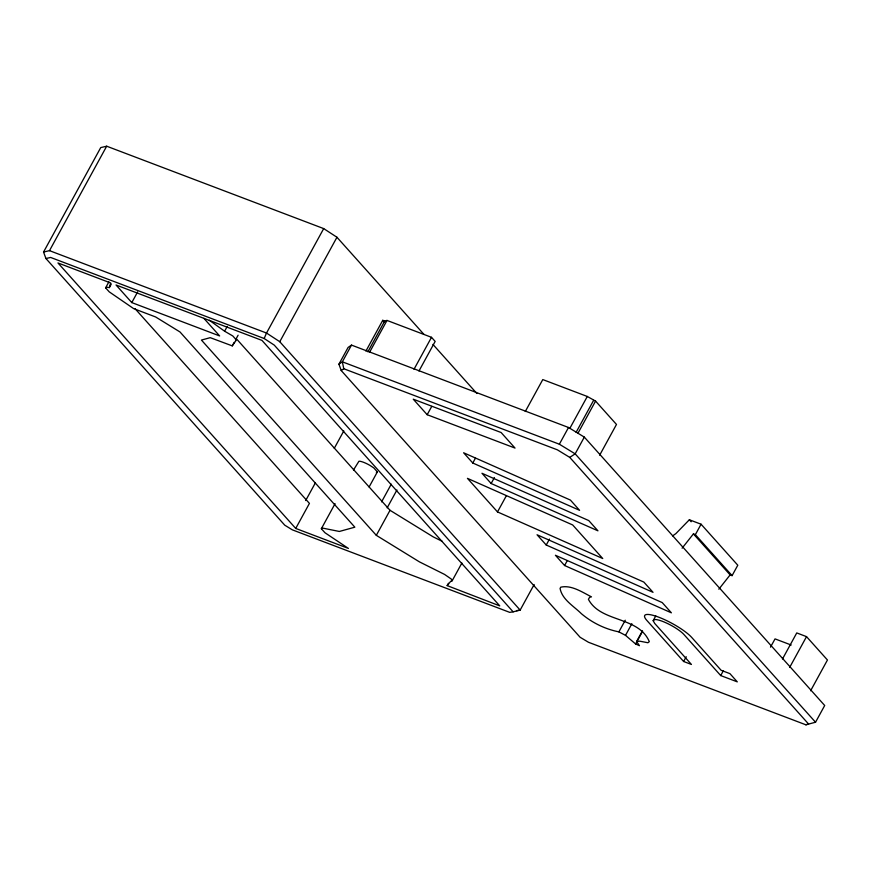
<?xml version="1.0" encoding="UTF-8"?>
<svg xmlns="http://www.w3.org/2000/svg" width="871" height="871" viewBox="0 0 871 871"><rect width="100%" height="100%" fill="white"/><g stroke="black" fill="none" stroke-linecap="round" stroke-linejoin="round"><path stroke-width="1.31" d="M321.355 528.719L322.368 528.044L339.352 531.462L354.845 527.184L180.003 331.971L155.604 316.957L133.644 308.617L109.213 291.839L105.62 287.833L106.632 287.158L109.343 287.604L110.65 282.955L57.954 262.944L295.726 528.436L348.422 548.436L324.948 532.725L321.355 528.719L335.063 503.678M534.152 584.517L520.15 610.092L513.139 611.845L274.245 345.101L264.174 338.514L266.515 333.038L323.696 228.594L336.957 237.26L423.959 334.399M513.139 611.845L509.698 612.357L292.308 529.829L284.763 525.191L45.945 258.535L43.55 252.035L100.731 147.591L106.676 146.208L323.696 228.594M43.55 252.035L49.495 250.652L106.676 146.208M105.62 287.833L108.886 281.866M109.343 287.604L111.303 284.022M131.793 302.585L116.039 284.991L203.879 318.34L219.634 335.934L131.793 302.585L137.662 291.861M451.276 581.36L452.201 580.717L451.287 579.052L444.602 574.446L419.397 561.849L376.316 535.338L201.43 340.071L210.238 337.665L232.263 345.874L236.389 339.973L232.797 335.966L224.62 331.209L227.211 326.473M232.263 345.874L234.212 342.314M235.508 339.94L238.11 335.193M516.503 610.636L520.15 610.092L279.776 341.715L336.957 237.26M338.939 364.165L348.095 347.442L351.503 345.101L568.523 427.487L584.321 437.111L824.695 705.499L815.539 722.233L805.86 724.792L588.491 642.275L580.108 637.267L341.203 370.523L338.939 364.165L342.347 361.824L351.503 345.101M365.918 351.078L382.761 320.31L384.71 321.051L387.007 320.43L431.504 337.317L435.162 341.41L418.973 371.002M367.867 351.819L384.71 321.051M369.511 352.385L387.007 320.43M305.699 500.531L315.444 482.73M334.279 448.325L343.805 430.927M295.726 528.436L309.434 503.394L135.19 308.835M353.495 470.002L358.95 461.216A10.964 2.428 28.7 0 1 369.903 465.364L373.779 467.89L377.361 471.908L369.108 486.987M414.008 369.271L431.504 337.317M427.182 414.716L413.257 399.179L501.119 432.528L515.033 448.075L427.182 414.716L431.744 406.387M381.585 501.859L391.264 484.178M387.17 507.837L396.936 490.003M376.316 535.338L390.023 510.297L236.77 339.189M472.79 463.013L463.612 452.768L570.407 500.074L579.585 510.319L472.79 463.013L475.392 458.255M525.289 411.515L542.785 379.571L587.294 396.468L595.568 401.096L616.483 424.449L599.64 455.217M491.146 483.514L481.968 473.269L588.763 520.575L597.942 530.82L491.146 483.514L494.412 477.558M203.879 318.34L261.975 340.398L499.747 605.878L447.161 585.606L448.456 583.254M452.201 580.717L461.891 563.014M497.504 511.919L467.444 478.353L572.683 524.963L602.743 558.529L497.504 511.919L506.399 495.675M805.86 724.792L808.593 724.051L569.765 457.395L557.331 449.806L343.773 368.738L342.347 361.824L559.356 444.21L568.523 427.487M569.808 428.423L587.294 396.468M576.123 432.299L593.608 400.355M578.072 433.039L595.568 401.096M584.321 437.111L575.165 453.845L569.765 457.395M546.237 545.017L537.048 534.761L643.843 582.078L653.032 592.324L546.237 545.017L549.492 539.062M564.593 565.519L555.415 555.263L662.21 602.58L671.389 612.825L564.593 565.519L567.195 560.761M618.889 631.867L625.509 635.362L635.612 643.985L639.445 645.683L636.614 641.513L639.662 641.154L647.915 642.744L649.309 641.644C638.508 616.047 600.761 622.721 588.404 599.313L589.613 597.321L591.463 596.853C582.176 592.16 571.42 584.757 560.761 587.174L560.064 588.426C562.143 599.64 573.869 606.172 581.393 613.696C592.182 622.798 605.04 629.102 618.889 631.867L625.258 620.239M625.509 635.362L631.867 623.734M636.614 641.513L642.341 631.05M635.612 643.985L642.613 631.192M701.068 524.211L737.791 565.214L732.086 575.644L695.363 534.642L701.068 524.211L689.353 519.769L675.896 533.585L672.641 535.883M653.163 620.664L654.85 619.531A18.291 4.05 28.7 0 1 669.494 624.496A18.291 4.05 28.7 0 1 683.975 634.556L720.72 675.569L737.291 681.862L729.92 673.631L721.155 670.311L691.803 637.528A28.079 6.217 28.7 0 0 658.792 617.212A28.079 6.217 28.7 0 0 646.892 620.479L683.626 661.492L691.432 664.453L654.709 623.44L653.163 620.664L655.776 615.895M683.626 661.492L686.228 656.734M720.72 675.569L723.322 670.812M770.497 647.175L775.038 638.889L791.184 645.019M782.506 658.966L796.758 632.923L806.524 636.636L827.45 660L810.607 690.779M789.67 667.404L806.524 636.636M682.102 548.197L693.414 533.901L695.363 534.642M718.825 589.199L730.127 574.904L732.086 575.644M447.161 585.606L450.808 581.207M341.203 370.523L343.773 368.738M376.359 472.572L377.361 471.908M45.945 258.535L50.605 257.446L264.174 338.514M49.495 250.652L266.515 333.038L279.776 341.715M442.392 541.414L433.105 536.808L390.023 510.297M559.356 444.21L575.165 453.845L815.539 722.233M209.323 320.256L224.62 331.209M689.353 519.769L691.149 521.773M693.414 533.901L730.127 574.904M432.931 344.415L476.873 393.485M382.761 320.31L384.503 322.248"/></g></svg>
